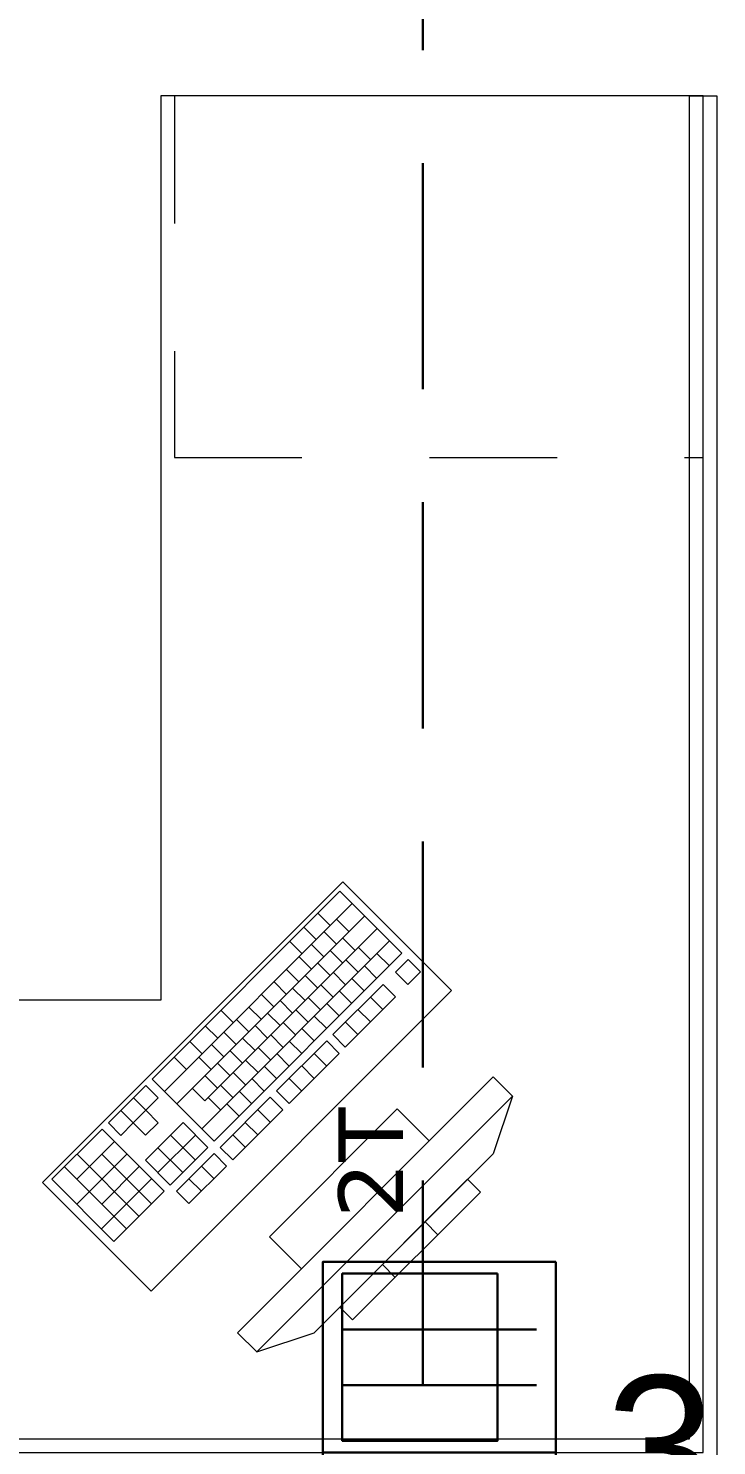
# Model space of a CAD drawing. Header units: inches. Extents: x -19 to 5698, y -728 to 92.
# Drawn here: x 220.543 to 221.305, y 10.943 to 12.51 of the extents above; entities that cross this region are included whole.
import ezdxf

# ---------------------------------------------------------------- set-up
doc = ezdxf.new("R2010")
doc.units = ezdxf.units.IN
doc.header["$MEASUREMENT"] = 0
doc.linetypes.add('HIDDEN', pattern=[0.375, 0.25, -0.125])
doc.linetypes.add('Rayas', pattern=[0.282222, 0.141111, -0.141111])
doc.layers.get('0').update_dxf_attribs({"color": 61})
doc.layers.add('00 conduct tomacorr', color=120, linetype='HIDDEN', lineweight=30)
doc.layers.add('00 IE LUZ EMERGENCIA', color=253, linetype='Continuous', lineweight=0)
doc.layers.add('Interior - Mobiliario', color=7, linetype='Continuous')
doc.styles.add('Annotative', font='arial.ttf')

# ---------------------------------------------------------------- blocks, each defined once
blk = doc.blocks.new('CAJA POP UP 6 MODULOS')
at = {"layer": '00 conduct tomacorr', "linetype": 'Continuous'}
for p, q in [((-0.095, -0.165), (-0.095, -0.0151)), ((-0.052, -0.165), (-0.052, -0.0151)), ((0.052, -0.165), (0.052, -0.0151)), ((0.095, -0.165), (0.095, -0.0151)), ((0, -0.165), (0, -0.18))]:
    blk.add_line(p, q, dxfattribs=at)
for points in [[(-0.147, 0), (0.147, 0), (0.147, -0.18), (-0.147, -0.18)], [(0, 0), (0.147, 0), (0.147, -0.18), (0, -0.18)]]:
    blk.add_lwpolyline(points, close=True, dxfattribs=at)
for points in [[(-0.138, -0.045), (-0.009, -0.045), (-0.009, -0.165), (-0.138, -0.165), (-0.138, -0.045)], [(0.009, -0.045), (0.138, -0.045), (0.138, -0.165), (0.009, -0.165), (0.009, -0.045)]]:
    blk.add_lwpolyline(points, dxfattribs=at)
at = {"color": 1, "insert": (-0.1807, -0.168), "char_height": 0.05, "attachment_point": 1, "rotation": 180}
blk.add_mtext_dynamic_manual_height_columns('{\\fVerdana|b0|i0|c0|p34;2T}', width=0.000481, gutter_width=0.1561, heights=[0], dxfattribs=at)

msp = doc.modelspace()

# ---------------------------------------------------------------- linework, layer by layer
at = {"layer": '00 conduct tomacorr'}
msp.add_line((220.9792, 14.6109, -0.0002), (220.9792, 11.0103, -0.0002), dxfattribs=at)
at = {"layer": 'Interior - Mobiliario', "color": 175, "linetype": 'Rayas', "lineweight": 13}
for p, q in [((220.7045, 12.4353), (220.7045, 12.0353)), ((220.7045, 12.0353), (221.2895, 12.0353))]:
    msp.add_line(p, q, dxfattribs=at)
at = {"layer": 'Interior - Mobiliario', "color": 175, "linetype": 'Continuous', "lineweight": 13}
for p, q in [((221.2745, 12.4353), (221.3045, 12.4353)), ((221.2745, 10.9503), (221.2745, 12.4353)), ((221.3045, 12.4353), (221.3045, 10.9503)), ((220.8875, 11.5558), (220.6798, 11.3481)), ((220.9561, 11.4872), (220.8875, 11.5558)), ((220.9012, 11.5421), (220.6935, 11.3344)), ((220.915, 11.5284), (220.7072, 11.3206)), ((220.8633, 11.5315), (220.877, 11.5178)), ((220.8839, 11.5248), (220.8977, 11.511)), ((220.9287, 11.5146), (220.7383, 11.3242)), ((220.8477, 11.516), (220.8614, 11.5023)), ((220.8701, 11.5109), (220.8838, 11.4972)), ((220.8907, 11.5041), (220.9044, 11.4904)), ((220.9424, 11.5009), (220.7347, 11.2932)), ((220.7484, 11.2795), (220.9561, 11.4872)), ((220.8321, 11.5004), (220.8459, 11.4867)), ((220.8562, 11.4971), (220.87, 11.4833)), ((220.8769, 11.4903), (220.8906, 11.4766)), ((220.9079, 11.4939), (220.9216, 11.4802)), ((220.9285, 11.4871), (220.9423, 11.4734)), ((220.8424, 11.4832), (220.8561, 11.4695)), ((220.863, 11.4764), (220.8767, 11.4627)), ((220.8941, 11.48), (220.9078, 11.4663)), ((220.9147, 11.4732), (220.9284, 11.4595)), ((220.963, 11.4804), (220.9491, 11.4665)), ((220.9767, 11.4666), (220.963, 11.4804)), ((220.8285, 11.4694), (220.8423, 11.4557)), ((220.8492, 11.4626), (220.8629, 11.4489)), ((220.8802, 11.4662), (220.8939, 11.4525)), ((220.9008, 11.4594), (220.9146, 11.4457)), ((220.9491, 11.4665), (220.9628, 11.4528)), ((220.9628, 11.4528), (220.9767, 11.4666)), ((220.8009, 11.4417), (220.8146, 11.428)), ((220.8147, 11.4555), (220.8284, 11.4418)), ((220.8353, 11.4487), (220.8491, 11.435)), ((220.8664, 11.4523), (220.8801, 11.4386)), ((220.9353, 11.4527), (220.8799, 11.3973)), ((220.887, 11.4455), (220.9007, 11.4318)), ((220.949, 11.4389), (220.9353, 11.4527)), ((220.787, 11.4278), (220.8007, 11.4141)), ((220.8215, 11.4349), (220.8352, 11.4212)), ((220.8387, 11.4246), (220.8524, 11.4109)), ((220.8525, 11.4385), (220.8662, 11.4248)), ((220.8732, 11.4317), (220.8869, 11.418)), ((220.8936, 11.3836), (220.949, 11.4389)), ((220.9076, 11.425), (220.9213, 11.4113)), ((220.9214, 11.4388), (220.9351, 11.4251)), ((220.756, 11.4242), (220.7697, 11.4105)), ((220.7732, 11.414), (220.7869, 11.4003)), ((220.8076, 11.421), (220.8214, 11.4073)), ((220.8248, 11.4108), (220.8385, 11.3971)), ((220.8593, 11.4178), (220.873, 11.4041)), ((220.8937, 11.4111), (220.9074, 11.3974)), ((220.7387, 11.4069), (220.7524, 11.3932)), ((220.7593, 11.4001), (220.773, 11.3864)), ((220.7799, 11.3933), (220.7937, 11.3796)), ((220.7938, 11.4072), (220.8075, 11.3935)), ((220.811, 11.3969), (220.8247, 11.3832)), ((220.8455, 11.404), (220.8592, 11.3903)), ((220.8799, 11.3973), (220.8936, 11.3836)), ((220.7214, 11.3896), (220.7351, 11.3759)), ((220.7455, 11.3863), (220.7592, 11.3726)), ((220.7661, 11.3795), (220.7798, 11.3658)), ((220.7971, 11.3831), (220.8108, 11.3694)), ((220.873, 11.3903), (220.8176, 11.335)), ((220.8316, 11.3901), (220.8453, 11.3764)), ((220.8867, 11.3766), (220.873, 11.3903)), ((220.7041, 11.3723), (220.7178, 11.3586)), ((220.7316, 11.3724), (220.7453, 11.3587)), ((220.7523, 11.3656), (220.766, 11.3519)), ((220.7833, 11.3692), (220.797, 11.3555)), ((220.8039, 11.3624), (220.8176, 11.3487)), ((220.8178, 11.3763), (220.8315, 11.3626)), ((220.8313, 11.3212), (220.8867, 11.3766)), ((220.8453, 11.3627), (220.859, 11.3489)), ((220.8591, 11.3765), (220.8728, 11.3628)), ((220.6798, 11.3481), (220.7484, 11.2795)), ((220.7384, 11.3518), (220.7521, 11.3381)), ((220.7694, 11.3554), (220.7831, 11.3417)), ((221.0572, 11.3505), (220.7744, 11.0676)), ((220.7901, 11.3486), (220.8038, 11.3349)), ((220.8314, 11.3488), (220.8451, 11.3351)), ((221.0784, 11.3293), (221.0572, 11.3505)), ((220.6729, 11.3411), (220.6314, 11.2996)), ((220.6866, 11.3274), (220.6729, 11.3411)), ((220.7246, 11.3379), (220.7383, 11.3242)), ((220.7556, 11.3415), (220.7693, 11.3278)), ((220.7762, 11.3348), (220.7899, 11.321)), ((220.8176, 11.335), (220.8313, 11.3212)), ((220.6591, 11.3273), (220.6728, 11.3136)), ((220.6728, 11.3136), (220.6866, 11.3274)), ((220.7417, 11.3277), (220.7554, 11.314)), ((220.8106, 11.328), (220.7552, 11.2726)), ((220.7624, 11.3209), (220.7761, 11.3072)), ((220.7956, 11.0464), (221.0784, 11.3293)), ((220.9511, 11.3151), (220.8097, 11.1737)), ((220.8244, 11.3143), (220.8106, 11.328)), ((220.9865, 11.2798), (220.9511, 11.3151)), ((221.0784, 11.3293), (221.0572, 11.2656)), ((220.6314, 11.2996), (220.6451, 11.2859)), ((220.6451, 11.2859), (220.6589, 11.2997)), ((220.6452, 11.3134), (220.6589, 11.2997)), ((220.6728, 11.3136), (220.6589, 11.2997)), ((220.6589, 11.2997), (220.6726, 11.286)), ((220.714, 11.3), (220.6725, 11.2585)), ((220.6726, 11.286), (220.6865, 11.2999)), ((220.6865, 11.2999), (220.6728, 11.3136)), ((220.7415, 11.2726), (220.714, 11.3)), ((220.769, 11.2589), (220.8244, 11.3143)), ((220.7829, 11.3003), (220.7967, 11.2866)), ((220.7968, 11.3142), (220.8105, 11.3005)), ((220.6244, 11.2927), (220.569, 11.2373)), ((220.693, 11.2241), (220.6244, 11.2927)), ((220.7278, 11.2863), (220.6862, 11.2447)), ((220.7002, 11.2862), (220.7276, 11.2587)), ((220.7691, 11.2865), (220.7828, 11.2728)), ((220.6381, 11.279), (220.5966, 11.2374)), ((220.6863, 11.2723), (220.7138, 11.2449)), ((220.6999, 11.231), (220.7415, 11.2726)), ((220.7552, 11.2726), (220.769, 11.2589)), ((220.8451, 11.1383), (220.9865, 11.2798)), ((220.6519, 11.2652), (220.5965, 11.2099)), ((220.5967, 11.265), (220.6653, 11.1964)), ((220.6243, 11.2651), (220.6792, 11.2103)), ((220.6725, 11.2585), (220.6999, 11.231)), ((220.7483, 11.2657), (220.7068, 11.2242)), ((220.7205, 11.2105), (220.762, 11.252)), ((220.762, 11.252), (220.7483, 11.2657)), ((221.0572, 11.2656), (220.8592, 11.0676)), ((220.569, 11.2373), (220.6376, 11.1687)), ((220.5829, 11.2511), (220.6515, 11.1826)), ((220.6793, 11.2378), (220.6239, 11.1824)), ((220.6656, 11.2515), (220.624, 11.21)), ((220.7206, 11.238), (220.7343, 11.2243)), ((220.7345, 11.2519), (220.7482, 11.2382)), ((221.0289, 11.2373), (220.8875, 11.0959)), ((221.0431, 11.2232), (221.0289, 11.2373)), ((220.6376, 11.1687), (220.693, 11.2241)), ((220.7068, 11.2242), (220.7205, 11.2105)), ((220.9016, 11.0818), (221.0431, 11.2232)), ((220.9818, 11.1902), (220.9959, 11.176)), ((220.8097, 11.1737), (220.8451, 11.1383)), ((220.9346, 11.143), (220.9488, 11.1289)), ((220.8875, 11.0959), (220.9016, 11.0818)), ((220.7744, 11.0676), (220.7956, 11.0464)), ((220.7956, 11.0464), (220.8592, 11.0676)), ((219.9895, 10.9503), (221.2745, 10.9503)), ((221.3045, 10.9503), (221.3045, 10.9203))]:
    msp.add_line(p, q, dxfattribs=at)
at = {"layer": 'Interior - Mobiliario', "color": 175, "linetype": 'Continuous', "lineweight": 13, "flags": 128}
for points in [[(221.2895, 10.9353), (221.2895, 12.4353), (220.6895, 12.4353), (220.6895, 11.4353), (219.9895, 11.4353), (219.9895, 10.9353)], [(221.0112, 11.4459), (220.891, 11.5661), (220.5587, 11.2338), (220.6789, 11.1136)]]:
    msp.add_lwpolyline(points, close=True, dxfattribs=at)

# ---------------------------------------------------------------- block references
at = {"layer": '00 conduct tomacorr', "xscale": 1.432830642179531, "yscale": 1.432830642179531, "zscale": 1.432830642179531, "rotation": 269.9999999999999}
msp.add_blockref('CAJA POP UP 6 MODULOS', (221.1266, 10.9353, -0.0002), dxfattribs=at)

# ---------------------------------------------------------------- texts
at = {"layer": '00 IE LUZ EMERGENCIA', "style": 'Annotative'}
msp.add_attdef('3', (221.1814, 10.864, 0), '', height=0.1562, dxfattribs=at)

doc.saveas('drawing.dxf')
